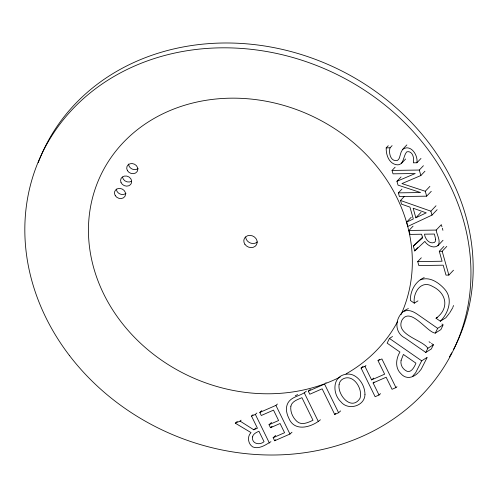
<?xml version="1.0" encoding="UTF-8"?>
<svg xmlns="http://www.w3.org/2000/svg" width="498" height="498" viewBox="0 0 498 498"><rect width="100%" height="100%" fill="white"/><g stroke="black" fill="none" stroke-linecap="round" stroke-linejoin="round"><path stroke-width="0.75" d="M424.209 277.554C415.27 281.426 410.184 290.938 410.358 300.456L414.274 303.182C412.836 292.793 421.059 279.422 432.631 286.475C446.762 293.179 449.526 308.642 436.049 318.241L440.338 321.222L445.891 317.73L449.314 313.342M392.094 145.646L390.046 147.813C388.49 152.811 390.488 161.968 397.317 160.487C399.539 159.31 399.701 156.472 400.442 154.336C401.201 150.396 404.158 147.632 406.872 144.924M452.763 307.484L453.541 305.523M392.536 336.492L389.455 338.435L387.133 343.153L399.931 352.049C395.978 358.541 394.846 367.879 400.803 373.575C405.876 379.588 412.929 377.97 418.077 372.896M427.228 357.327L421.675 360.82L415.662 372.709L412.525 376.388M408.379 308.598C395.649 313.423 391.945 331.618 405.372 338.26L425.796 352.447L427.85 348.27L433.397 344.778L431.536 343.483M427.85 348.27C422.752 339.91 395.344 334.955 401.849 320.37C410.01 305.76 427.359 332.695 435.308 333.106L437.655 328.344L443.201 324.845L441.938 323.968M426.904 357.981L421.208 369.211L418.606 372.386M433.397 344.778L431.343 348.949L425.796 352.447M442.871 325.53L440.861 329.614L435.308 333.106M449.738 312.794L452.508 308.138M388.266 145.702L386.211 147.869C385.95 154.523 388.652 162.971 395.935 164.651C404.233 166.438 402.894 155.756 406.878 151.778C412.761 150.496 414.429 158.507 413.352 162.821L416.888 162.771L420.984 158.445M422.534 237.092L413.346 246.049L414.716 250.93L424.85 241.406C427.384 245.514 433.503 248.869 437.898 245.682C441.278 240.957 436.702 234.938 436.204 230.07L441.334 224.66L441.925 226.777M440.338 321.222C448.536 313.068 453.199 299.012 444.795 289.326C438.993 282.764 429.575 276.06 420.505 279.882M431.274 191.307L426.662 196.168L399.408 196.567L398.369 192.863L420.536 192.539L398.02 185.125L396.937 181.291L415.232 173.516L393.009 173.833L392.05 170.434L395.126 167.191M401.562 163.294L405.658 158.968M396.937 181.291L401.039 176.964M392.05 170.434L419.304 170.042L423.406 165.716M398.369 192.863L401.954 189.078M426.662 196.168L425.28 191.257L401.948 183.588L420.854 175.539L424.95 171.212M437.12 209.695L431.99 215.105L407.818 226.422L406.611 222.133L413.303 218.977L409.966 207.131L401.55 204.161L400.51 200.476L404.102 196.691M425.28 191.257L429.892 186.389M406.611 222.133L411.224 217.265M415.849 217.788L426.257 212.851L413.159 208.245L415.849 217.788L420.978 212.378M413.346 246.049L422.634 237.932L421.588 234.228L410.059 234.396L408.958 230.462L413.054 226.136M431.99 215.105L430.888 211.177L436.011 205.767M414.716 250.93L417.791 247.68M453.491 270.209L448.879 275.077L445.99 275.12L443.195 265.197L418.837 265.552L417.716 261.581L421.308 257.796M437.898 245.682L443.021 240.273M417.716 261.581L442.081 261.232L439.286 251.309L443.899 246.442M439.286 251.309L442.174 251.272L446.787 246.404M270.931 441.689C265.864 444.708 258.985 449.619 252.747 446.911C248.035 443.923 246.902 436.603 251.023 432.6L235.293 423.194L237.334 421.37M235.293 423.194L240.073 421.103L241.094 420.188M240.073 421.103L253.812 429.799L257.441 428.212L251.502 416.091L253.028 414.728M251.502 416.091L255.356 414.404L256.881 413.035M291.996 432.22L289.961 434.044L274.641 440.755L273.153 437.717L284.582 432.712L280.075 423.512L270.495 427.714L269.026 424.713L278.6 420.511L273.514 410.134L261.288 415.494L259.8 412.456L261.836 410.632M259.8 412.456L275.917 405.391L277.442 404.027M253.812 429.799L255.848 427.981M320.413 419.77C311.362 427.409 294.312 432.289 288.734 418.003C286.412 413.328 285.292 407.495 288.062 402.751C292.052 396.053 301.109 396.153 306.363 391.117M269.026 424.713L271.572 422.435M340.638 410.906L338.603 412.73L334.712 414.429L322.156 388.82L309.818 394.229L308.33 391.185L310.366 389.368M270.495 427.714L272.026 426.344M308.33 391.185L324.553 384.076L326.084 382.713M273.153 437.717L275.699 435.439M274.641 440.755L275.662 439.846M380.54 393.65L379.015 395.014L375.125 396.719L361.081 368.072L363.117 366.248M361.081 368.072L364.966 366.366L365.986 365.451M364.966 366.366L371.601 379.899L384.643 374.179L378.007 360.652L379.538 359.282M371.601 379.899L373.643 378.075M334.712 414.429L335.727 413.521M379.015 395.014L373.095 382.937L374.11 382.022M373.095 382.937L386.131 377.223L392.057 389.299L395.947 387.593L396.962 386.685M402.77 149.251C410.788 143.779 418.295 155.364 416.888 162.771M414.274 303.182L417.978 300.854M436.049 318.241L437.281 317.469M295.239 395.829L297.617 394.547M378.007 360.652L381.898 358.946L395.947 387.593M404.065 311.312C408.603 309.115 413.577 311.686 417.361 314.244L437.655 328.344M386.211 147.869L390.046 147.813M408.958 230.462L436.204 230.07M400.51 200.476L430.888 211.177M429.052 341.759L430.297 342.618M389.455 338.435L421.675 360.82M324.553 384.076L338.603 412.73M304.328 392.941L318.371 421.594M275.917 405.391L289.961 434.044M255.356 414.404L269.399 443.052M442.324 228.19L442.921 230.306M419.304 170.042L420.854 175.539M442.174 251.272L448.879 275.077M38.215 162.703A228.003 198.055 24.7 0 1 330.797 65.711A228.003 198.055 24.7 0 1 453.566 349.391M451.73 352.821A228.003 198.055 24.7 0 1 449.426 356.885M257.366 241.928A6.841 5.939 24.7 0 1 250.164 242.906A6.841 5.939 24.7 0 1 245.695 237.073M131.497 181.266A5.702 4.949 24.7 0 1 122.52 177.151M125.994 193.249A5.702 4.949 24.7 0 1 119.962 193.946A5.702 4.949 24.7 0 1 116.345 189.022M138.158 168.436A5.702 4.949 24.7 0 1 132.095 169.015A5.702 4.949 24.7 0 1 128.584 164.035M397.665 321.44A165.529 143.785 24.7 0 1 345.998 373.905M340.227 377.005A165.529 143.785 24.7 0 1 326.109 383.261M324.03 384.039A165.529 143.785 24.7 0 1 91.333 258.12A165.529 143.785 24.7 0 1 265.552 101.125A165.529 143.785 24.7 0 1 400.99 314.686M252.523 436.914C251.453 443.749 259.551 445.598 264.058 441.701L258.935 431.249C256.346 432.438 253.158 433.82 252.523 436.914M339.119 384.363C337.221 394.864 351.464 411.535 359.979 398.375C363.254 388.851 352.883 372.535 342.182 379.414A8.609 7.968 48.2 0 0 339.119 384.363M401.064 360.471C400.33 364.212 402.048 368.159 405.241 370.232C410.458 374.54 414.292 367.287 415.936 363.167L403.392 354.452L401.064 360.471M290.857 406.181C290.091 411.908 292.849 417.834 297.113 421.582C301.925 425.634 308.15 422.497 312.993 420.256L301.925 397.684C297.816 399.608 292.021 401.071 290.857 406.181M435.632 239.283L435.395 241.256L434.412 242.451C429.139 244.456 425.105 238.803 424.477 234.185L434.424 234.041L435.632 239.283M364.972 394.372C364.86 406.225 347.996 410.856 340.931 401.824C332.465 394.155 332.048 376.669 345.469 374.353A13.147 12.17 48.2 0 1 353.835 375.399C360.683 378.953 364.872 386.772 364.972 394.372M69.558 355.659A228.003 198.055 24.7 0 0 453.105 350.748A228.003 198.055 24.7 0 0 221.006 47.833A228.003 198.055 24.7 0 0 69.558 355.659M244.885 244.275A6.841 5.939 24.7 0 0 256.464 244.817A6.841 5.939 24.7 0 0 250.121 235.398A6.841 5.939 24.7 0 0 244.885 244.275M121.033 182.567A5.702 4.949 24.7 0 0 130.625 184.521A5.702 4.949 24.7 0 0 126.803 176.099A5.702 4.949 24.7 0 0 121.033 182.567M115.299 195.714A5.702 4.949 24.7 0 0 124.954 196.361A5.702 4.949 24.7 0 0 119.844 188.425A5.702 4.949 24.7 0 0 115.299 195.714M127.482 170.739A5.702 4.949 24.7 0 0 137.137 171.567A5.702 4.949 24.7 0 0 132.2 163.556A5.702 4.949 24.7 0 0 127.482 170.739"/></g></svg>
